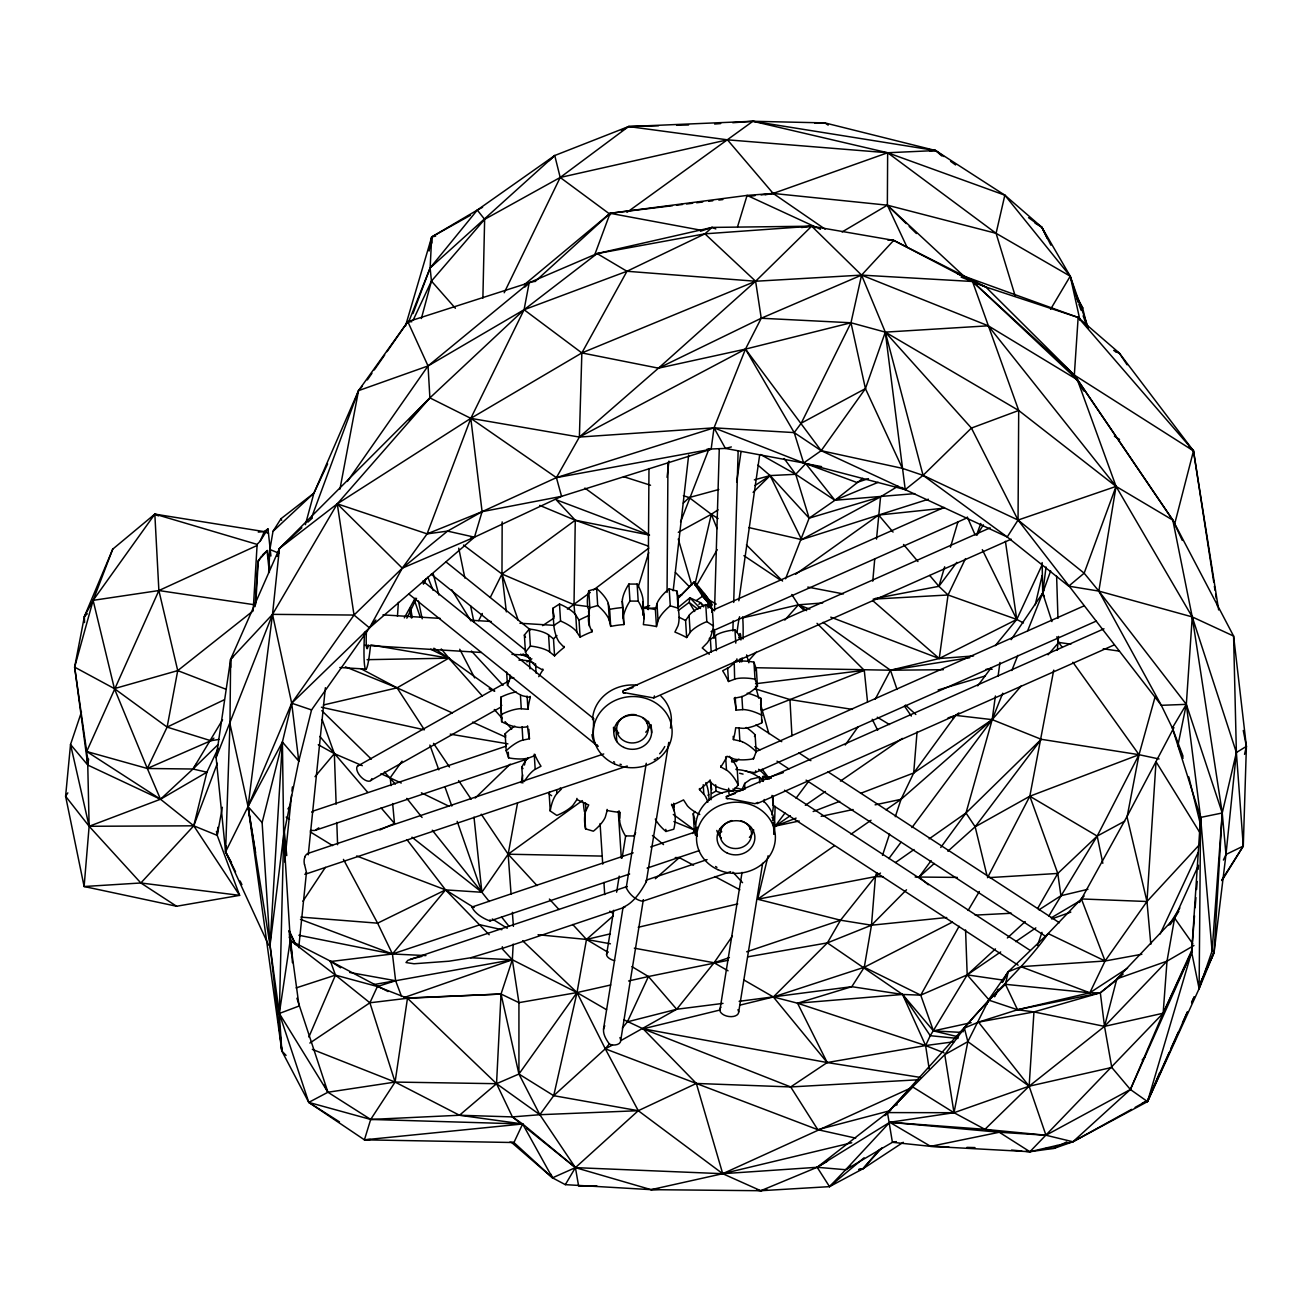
<?xml version="1.0" encoding="UTF-8"?>
<svg xmlns="http://www.w3.org/2000/svg" width="1312" height="1312" viewBox="0 0 1312 1312"><rect width="100%" height="100%" fill="white"/><g stroke="black" fill="none" stroke-linecap="round" stroke-linejoin="round"><path stroke-width="1.5" d="M757.877 802.386L754.958 803.698L728.75 798.532M506.35 611.884L501.971 574.016L502.168 521.881M906.74 246.558L887.355 205.18L887.65 152.75L752.908 121.278L628.596 126.542L554.73 155.521L477.289 210.068L431.697 236.964L405.424 326.212M268.648 945.198L225.582 851.865L216.119 757.631L230.633 659.28L279.423 548.482L429.893 397.88L524.078 309.73L597.124 253.577L704.938 233.831L755.614 281.244L761.239 318.242L745.478 349.107L794.203 432.599L821.181 450.688L1007.222 536.985L1018.046 520.06L1018.702 410.476L972.504 281.49L893.702 240.375L811.685 226.189L712.055 227.419L597.124 253.577L529.179 282.703L407.835 321.702L358.52 390.648L313.896 493.181L305.384 524.702M648.981 468.564L647.997 608.489L656.148 607.833M667.054 592.401L667.972 462.382M511.778 1142.604L552.5 1177.832L565.324 1184.654L651.08 1189.656L760.763 1190.722L829.528 1186.638L845.699 1169.73L892.406 1142.309L930.634 1146.344L1029.904 1151.723L1054.126 1148.344L1072.921 1141.768L1147.524 1101.604L1199.119 988.674L1200.578 817.425L1186.327 704.347L1192.231 616.902L1172.813 520.11L1074.331 375.068L985.788 286.984L893.702 240.375L887.65 239.932M235.57 871.89L225.582 851.865L229.961 723.748L230.633 659.28L272.519 614.36L337.266 503.841L429.893 397.88L428.04 365.95L407.835 321.702L411.853 321.735M1159.71 1072.544L1147.524 1101.604L1130.386 1089.501L1111.789 1067.46L1104.524 1026.378L1100.325 992.79L1123.154 974.078M482.882 298.119L484.636 219.334L477.289 210.068L482.586 207.28M918.58 1079.76L790.693 1086.943L696.344 1083.45L638.272 1110.706L575.41 1167.631L552.5 1177.832L513.927 1142.539L364.424 1139.833L308.763 1102.392L281.818 1050.978L279.325 1013.471L283.687 834.924L282.408 742.034L291.69 703.199L354.027 615.049L402.292 568.162L447.556 531.114L482.094 511.664L556.403 477.634L714.023 427.843L794.203 432.599L801.271 423.136L850.98 322.768L861.574 275.11L893.702 240.375M713.99 629.284L713.744 637.484L714.843 631.564M714.532 610.851L719.271 449.048M732.867 631.023L733.162 620.822M733.703 602.438L738.131 451.344M1221.915 880.68L1243.284 846.092L1246.4 746.38L1233.592 636.058L1172.813 520.11L1074.331 375.068L972.504 281.49L861.574 275.11L755.614 281.244L626.956 271.272L524.078 309.73L428.04 365.95L358.52 390.648L311.321 518.273M764.24 799.5L763.961 802.239M604.766 1025.754C601.29 1031.691 605.718 1039.022 609.309 1043.926A9.43 6.117 25 0 0 612.491 1045.024A9.512 5.379 12.1 0 0 620.674 1040.728L643.306 899.868M470.418 215.299L431.697 236.964L430.123 267.96L431.451 281.08L421.365 318.521M518.716 1121.973L512.418 1116.906L496.543 1083.696L501.036 994.037L512.336 959.761L513.189 944.115M516.19 691.998A34.407 31.029 -3.6 0 0 513.91 692.424L513.156 692.605A44.674 40.295 -3.6 0 0 509.138 693.769L507.449 694.36A56.121 50.61 -3.6 0 0 500.741 697.262L501.66 721.715A56.121 50.61 -3.6 0 0 508.252 724.683L509.925 725.29A44.674 40.295 -3.6 0 0 513.91 726.487L514.648 726.651A34.407 31.029 -3.6 0 0 517.666 727.225L518.273 727.307A16.712 15.072 -3.6 0 0 520.126 727.455L527.604 726.897A104.566 94.3 -3.6 0 0 529.441 738.771L522.225 740.247A16.712 15.072 -3.6 0 0 520.405 740.919L519.978 741.083A34.407 31.029 -3.6 0 0 517.125 742.51L516.469 742.887A44.674 40.295 -3.6 0 0 513.025 745.118L511.614 746.134A56.121 50.61 -3.6 0 0 506.202 750.776L508.613 757.844A56.121 50.61 -3.6 0 0 515.928 758.812L517.715 758.926A44.674 40.295 -3.6 0 0 521.93 758.943L522.701 758.91A34.407 31.029 -3.6 0 0 525.784 758.598M500.741 697.279L501.66 721.715M742.346 741.788A16.712 15.072 -3.6 0 0 740.657 741.132L733.392 739.574A104.566 94.3 -3.6 0 0 735.704 727.734L743.051 728.34A16.712 15.072 -3.6 0 0 745.003 728.209L745.61 728.127A34.407 31.029 -3.6 0 0 748.644 727.586L749.398 727.422A44.674 40.295 -3.6 0 0 753.432 726.258L755.122 725.667A56.121 50.61 -3.6 0 0 761.829 722.748L760.894 698.312A56.121 50.61 -3.6 0 0 754.302 695.344L752.645 694.737A44.674 40.295 -3.6 0 0 748.66 693.54L747.906 693.359A34.407 31.029 -3.6 0 0 747.168 693.195M255.086 606.587L255.184 604.898M255.2 604.324L257.923 560.831L260.875 557.682M268.632 572.786L269.895 549.498L273.011 531.327L280.981 518.716L313.896 493.181L327.606 463.907M84.526 622.593L84.394 616.492L93.119 600.338L154.832 514.107L257.136 544.398L253.167 610.851L177.727 670.612L114.406 688.62L74.636 667.136L84.394 616.492L112.734 549.138L154.832 514.107L264.319 531.639L268.468 533.312L270.912 556.009M607.095 809.406L607.161 810.472A104.566 94.3 -3.6 0 0 620.264 812.407L619.494 819.098A16.712 15.072 -3.6 0 0 619.608 820.804M677.648 605.504A34.407 31.029 -3.6 0 0 677.845 603.897L677.91 603.192A44.674 40.295 -3.6 0 0 677.976 599.387L677.91 597.764A56.121 50.61 -3.6 0 0 676.992 591.138L669.202 588.826L670.284 605.832A56.121 50.61 -3.6 0 0 665.036 610.621L663.856 611.868A44.674 40.295 -3.6 0 0 661.314 614.934L660.887 615.525A34.407 31.029 -3.6 0 0 659.329 617.936L659.034 618.444A16.712 15.072 -3.6 0 0 658.296 619.969L656.476 626.562A104.566 94.3 -3.6 0 0 643.372 624.627L644.143 617.886A16.712 15.072 -3.6 0 0 644.012 616.23L643.946 615.672A34.407 31.029 -3.6 0 0 643.388 612.934L643.208 612.261A44.674 40.295 -3.6 0 0 641.962 608.637L641.338 607.128A56.121 50.61 -3.6 0 0 638.19 601.109L637.124 584.086L628.891 584.053A56.121 50.61 -3.6 0 0 625.529 590.056L624.824 591.564A44.674 40.295 -3.6 0 0 623.446 595.172L623.249 595.845A34.407 31.029 -3.6 0 0 622.577 598.584L622.478 599.125M286.065 1055.389L281.818 1050.978L270.026 945.28L283.687 834.924L298.792 761.14L311.551 709.923L369.476 627.858L402.292 568.162L474.468 537.182L561.569 496.346L556.403 477.634L579.379 437.06L581.856 352.928L626.956 271.272L704.938 233.831L811.685 226.189L861.574 275.11L885.305 332.133L923.074 475.354L1018.046 520.06L1084.155 573.18L1098.833 591.089L1161.317 705.315L1172.338 727.963L1200.578 817.425L1191.657 952.2L1199.119 988.674L1214.092 952.446L1222.243 812.981L1236.38 752.514L1233.592 636.058L1192.231 616.902L1098.833 591.089L1068.69 586.152L1007.222 536.985L923.074 475.354L902.377 468.351L821.181 450.688L745.478 349.107L658.46 368.164L581.856 352.928L524.078 309.73L529.179 282.703L535.066 281.26M298.742 947.608L306.45 872.431L304.614 864.723M642.782 615.18L643.077 600.88A16.712 15.072 -3.6 0 0 642.946 599.207L642.88 598.649A34.407 31.029 -3.6 0 0 642.306 595.927L642.126 595.254A44.674 40.295 -3.6 0 0 640.896 591.63L640.272 590.105A56.121 50.61 -3.6 0 0 637.124 584.086M644.11 618.641L643.044 601.618M1117.939 978.932L1100.325 992.79L1033.954 1011.929L1029.133 1086.205L1045.959 1135.241L1072.921 1141.768L1131.551 1109.362M397.454 616.279L398.372 602.356M957.694 273.929L1078.152 317.471L1074.331 375.068L1076.972 380.595M674.04 803.961L673.909 805.584A56.121 50.61 -3.6 0 1 673.696 807.257M1198.086 866.232L1174.601 918.088L1167.008 961.155L1163.154 1013.225L1130.386 1089.501L1072.921 1141.768L1029.904 1151.723L1025.836 1151.362M408.967 419.873L429.893 397.88L470.811 418.348L579.379 437.06L658.46 368.164L761.239 318.242L861.574 275.11L988.248 325.802L1116.053 486.408L1192.231 616.902L1222.243 812.981L1212.091 950.97L1199.119 988.674M1194.494 915.809L1191.657 952.2L1147.524 1101.604L1187.475 1012.11M1195.134 907.724L1195.921 897.621M1196.56 889.536L1197.184 881.451M1198.135 869.331L1198.446 865.28M81.492 711.924L70.536 744.478L65.6 796.253L84.116 886.518L176.579 906.248L239.62 895.358L217.218 835.383L217.874 827.282M87.576 756.926L89.134 826.281L84.116 886.518L140.843 882.976L239.62 895.358L193.766 825.822L160.507 799.238L86.69 751.514L74.636 667.136L93.119 600.338L112.734 549.138M876.728 872.742L875.448 876.613L871.48 925.206L864.28 967.256L851.816 986.673L797.532 1003.204L773.358 996.972L743.724 979.867M895.292 816.72L901.049 799.32L913.693 772.981L917.055 731.916M593.565 723.027L593.565 718.517L422.858 581.019M872.759 581.2L874.727 559.142M876.514 539.101L880.565 496.822L898.015 486.194M308.222 854.784C308.714 851.636 304.843 855.588 304.761 857.179M593.532 723.355L593.254 733.703M710.071 779.886L711.727 789.726M284.688 861.968L291.559 795.088M291.969 791.021L292.396 786.97M308.304 854.374L325.392 687.701M1200.775 982.278L1214.092 952.446L1225.982 854.473L1236.38 752.514L1192.231 616.902M278.62 1018.817L281.818 1050.978L248.05 806.568L272.519 614.36L279.423 548.482L301.842 527.736M667.07 477.355L668.923 461.119M673.171 590.794L688.685 455.018M231.486 862.591L225.582 851.865L226.336 845.83M1027.624 630.859L1042.712 593.073L1046.041 566.997M277.176 556.354L279.423 548.482L337.266 503.841L402.292 568.162L427.105 533.869L482.094 511.664L561.569 496.346L711.137 449.229L714.023 427.843L745.478 349.107L850.98 322.768L885.305 332.133L1018.702 410.476L1116.053 486.408L1172.813 520.11L1182.309 540.429M940.753 847.47L965.993 812.981L992.184 719.632L995.398 696M998.071 676.287L999.941 662.494M218.153 748.332L206.886 772.194L160.507 799.238L87.773 765.06L88.593 759.058M965.484 558.617L948.051 594.992L939.228 658.526L890.471 670.219L754.81 667.71M736.688 482.029L741.034 451.59M738.836 600.765L759.599 455.461M370.427 1139.488L364.424 1139.833L370.689 1119.448L395.092 1082.072L407.474 998.252L377.397 986.526L335.462 975.128L290.92 940.852L289.148 937.162M339.48 1121.875L308.763 1102.392L279.325 1013.471L290.296 939.884L283.687 834.924M606.603 954.464L613.704 910.282M616.624 892.209L619.198 876.137M622.101 858.064L625.66 835.957M603.487 1029.166L622.938 908.117M730.604 871.676L642.683 901.246C635.582 900.229 629.137 894.046 626.234 887.699L646.258 763.256M623.216 907.182C633.27 903.214 641.076 891.406 646.324 881.697L668.759 742.412M742.051 872.365L719.927 1009.863A9.496 6.052 13.6 0 1 720.944 1007.206M738.705 1011.929L762.649 863.28M306.45 872.431L305.073 874.35M610.736 984.984L577.001 992.577L518.929 1074.036L496.543 1083.696L395.092 1082.072L327.918 1092.24L308.763 1102.392L370.689 1119.448L459.479 1115.249L512.418 1116.906L539.839 1114.708L553.713 1095.684L577.001 992.577L586.48 939.441L613.344 915.76M1053.733 670.104L1029.822 796.236L987.51 877.712M1057.308 650.342L1058.538 636.418M67.847 792.874L65.6 796.253L89.134 826.281L193.766 825.822L217.218 835.383L222.335 807.29M511.073 894.292L508.154 854.21L517.6 802.682M521.241 782.87L522.701 774.933M524.505 765.027L525.604 759.09M429.122 251.002L431.697 236.964L435.65 236.127M257.004 545.53L158.883 590.548L86.69 751.514L87.773 765.06L70.536 744.478L89.134 826.281L160.507 799.238L147.321 768.488L167.116 727.11L177.727 670.612L158.883 590.548L154.832 514.107L158.44 515.878M339.939 489.13L358.52 390.648L362.358 386.122M1126.844 818.245L1139.029 754.695L1155.183 696.557M756.827 1190.197L760.763 1190.722L817.163 1167.286L889.766 1122.285L954.004 1112.707L967.846 1041.63L989.428 998.612L1008.206 971.766L1048.157 933.57L1084.138 895.981M1218.651 609.949L1193.494 450.885L1119.234 352.977L1078.152 317.471L985.788 286.984L972.504 281.49L1077.382 379.808L1116.053 486.408L1098.833 591.089L1186.327 704.347L1177.963 745.216L1183.096 758.27M646.324 881.697L646.16 880.368M1015.062 295.512L996.087 233.323L1004.844 195.176L935.669 150.552L824.904 122.902L752.908 121.278L732.768 122.721M694.819 584.972L711.317 514.288L718.041 509.86M1035.234 604.848L1042.154 575.41M1244.53 754.334L1246.4 746.38L1243.268 730.489M768.11 855.752L757.647 899.228L840.533 920.204L871.48 925.206L946.739 917.514M774.277 830.053L775.146 806.339M592.942 719.632L593.565 718.517M89.134 826.281L140.843 882.976L193.766 825.822L206.886 772.194L192.979 769.012L147.321 768.488L86.69 751.514M659.1 1189.262L651.08 1189.656L575.41 1167.631L522.652 1123.974L370.689 1119.448L327.918 1092.24L279.325 1013.471L270.026 945.28L262.121 822.624L282.408 742.034L298.792 761.14L298.578 757.073M1174.732 523.718L1193.494 450.885L1078.152 317.471M526.588 1128.32L575.41 1167.631L722.715 1173.699L817.163 1167.286L845.699 1169.73L889.766 1122.285L984.935 1129.337L1029.133 1086.205L1104.524 1026.378L1116.84 978.867L1174.601 918.088L1178.848 911.25M656.476 626.562L655.393 609.539L657.23 602.962A16.712 15.072 -3.6 0 1 657.968 601.421L658.247 600.929A34.407 31.029 -3.6 0 1 659.821 598.502L660.248 597.911A44.674 40.295 -3.6 0 1 662.79 594.844L663.954 593.598A56.121 50.61 -3.6 0 1 669.202 588.826M607.161 810.472L605.34 817.048A16.712 15.072 -3.6 0 1 604.586 818.59L604.307 819.098A34.407 31.029 -3.6 0 1 602.749 821.509L602.323 822.099A44.674 40.295 -3.6 0 1 599.781 825.166L598.616 826.412A56.121 50.61 -3.6 0 1 593.368 831.201L585.578 828.872L584.644 813.981M711.088 782.165L711.022 799.779M875.137 598.485L938.9 586.316L944.673 566.784M950.462 547.252L957.973 521.848M737.574 226.697L747.086 195.406L773.178 193.438L887.355 205.18L996.087 233.323L1070.231 276.209L1088.353 328.033M638.173 587.153L648.702 552.631M1018.128 965.173L773.014 805.322L772.555 797.647M882.5 855.358L889.536 834.104M501.807 714.286A56.121 50.61 -3.6 0 1 508.515 711.366L510.204 710.776A44.674 40.295 -3.6 0 1 514.238 709.612L514.993 709.448A34.407 31.029 -3.6 0 1 518.027 708.906L518.634 708.824A16.712 15.072 -3.6 0 1 520.487 708.693L527.932 709.3A104.566 94.3 -3.6 0 1 530.245 697.459L523.029 695.901A16.712 15.072 -3.6 0 1 521.29 695.229L520.733 694.999A34.407 31.029 -3.6 0 1 518.076 693.605L517.42 693.228A44.674 40.295 -3.6 0 1 514.058 690.981L512.697 689.932A56.121 50.61 -3.6 0 1 507.465 685.258L510.138 678.222L509.942 675.024M746.233 727.471A44.674 40.295 -3.6 0 1 748.496 729.046L749.874 730.079A56.121 50.61 -3.6 0 1 755.105 734.753L754.482 736.524M755.105 734.753L756.171 751.776L753.498 758.812A56.121 50.61 -3.6 0 1 746.151 759.73L744.347 759.828A44.674 40.295 -3.6 0 1 740.132 759.812L739.361 759.763A34.407 31.029 -3.6 0 1 736.294 759.435L735.835 759.369A16.712 15.072 -3.6 0 1 733.9 758.959L727.045 756.286A104.566 94.3 -3.6 0 1 720.796 766.962L727.143 770.488A16.712 15.072 -3.6 0 1 728.521 771.587L728.964 771.964A34.407 31.029 -3.6 0 1 731.014 774.031L731.489 774.572A44.674 40.295 -3.6 0 1 733.916 777.655L734.851 779.033A56.121 50.61 -3.6 0 1 738.197 784.953L733.244 790.939A56.121 50.61 -3.6 0 1 725.979 789.775L724.24 789.365A44.674 40.295 -3.6 0 1 720.255 788.168L719.534 787.905A34.407 31.029 -3.6 0 1 716.746 786.741L716.204 786.478A16.712 15.072 -3.6 0 1 714.646 785.609L709.07 781.165A104.566 94.3 -3.6 0 1 699.509 789.611L704.298 794.744A16.712 15.072 -3.6 0 1 705.233 796.171L705.528 796.663A34.407 31.029 -3.6 0 1 706.758 799.205L707.02 799.861A44.674 40.295 -3.6 0 1 707.873 802.239M1037.48 945.526L1041.99 932.324M862.738 478.372L834.924 500.266L809.143 518.158L785.56 578.789M680.551 521.979L709.087 448.622M707.053 449.163L725.421 448.425L803.633 462.988L821.181 450.688L865.428 388.614L885.305 332.133L988.248 325.802L1077.382 379.808M1011.158 639.649L1042.712 593.073L1050.666 570.9M976.636 534.886L980.786 523.455M962.992 1031.872L964.386 1028.05C990.872 995.168 1023.655 968.289 1048.157 933.57L1105.081 960.991L1141.866 954.25M594.812 254.544L610.08 213.298L747.086 195.406L820.476 229.288M412.985 313.584L430.123 267.96L477.289 210.068M193.766 825.822L217.382 763.272M1041.679 595.927L1043.844 590.203M815.293 227.714L811.685 226.189L755.614 281.244L581.856 352.928L470.811 418.348L482.094 511.664L474.468 537.182L369.476 627.858L354.027 615.049L337.266 503.841L427.105 533.869L470.811 418.348L524.078 309.73M216.119 757.631L272.519 614.36L354.027 615.049M408.311 322.801L430.123 267.96L554.73 155.521L560.208 177.464L610.572 214.692M911.938 827.56L992.184 719.632L1002.745 693.195M1011.798 670.53L1017.833 655.41M576.919 798.401L576.985 799.467A104.566 94.3 -3.6 0 0 588.727 804.961L585.726 811.095A16.712 15.072 -3.6 0 0 585.234 812.8L585.119 813.358A34.407 31.029 -3.6 0 0 584.709 816.13L584.66 816.818A44.674 40.295 -3.6 0 0 584.578 820.623L584.66 822.247A56.121 50.61 -3.6 0 0 585.578 828.872M225.582 851.865L248.05 806.568L291.69 703.199L369.476 627.858L375.904 620.002M308.861 1037.021L335.462 975.128L330.427 961.138L290.92 940.852L289.181 930.766M257.578 543.922L260.186 541.102L264.319 531.639L267.927 528.851L268.468 533.312M1191.624 1002.794L1194.133 997.202M741.575 790.464L744.855 783.33M1147.541 1100.522L1169.172 1052.404M1170.829 1048.698L1178.324 1032.036M1182.489 1022.786L1187.475 1011.683M1191.64 1002.417L1194.133 996.874M1200.792 982.065L1214.092 952.446L1212.091 950.97L1200.578 817.425L1222.243 812.981L1225.982 854.473L1223.407 860.049M1192.296 949.134L1163.154 1013.225L1029.904 1151.723L999.301 1132.256L984.935 1129.337L954.004 1112.707L912.578 1086.861L884.829 1115.626M309.845 1043.056L369.902 1002.794L377.397 986.526L395.617 980.736L512.336 959.761L577.001 992.577L606.554 1009.715M622.314 1028.034L627.415 1021.818L648.44 976.522L727.996 960.318M995.267 645.652L1016.767 619.444L1042.154 564.75M1160.169 933.98L1198.135 852.521M413.214 320.046L431.451 281.08L484.636 219.334L560.208 177.464L628.596 126.542L658.591 125.755M1204.678 972.635L1214.092 952.446M512.418 1116.906L522.652 1123.974L513.927 1142.539L509.843 1142.145M929.24 1069.214L925.6 1045.549L930.257 1035.693L967.19 974.882L995.464 948.92M986.804 1004.139L989.428 998.612L986.558 1004.041M504.202 292.756L560.208 177.464L727.455 139.826L887.65 152.75L935.669 150.552L943.968 156.554M406.835 618.198L416.544 598.321M423.596 583.856L426.252 578.428L423.169 583.791M478.7 620.625L482.291 613.458M490.344 597.321L501.971 574.016L575.263 520.224L649.456 535.083L584.873 488.064M1072.904 662.248L1139.029 754.695L1097.193 836.088L1048.878 915.956M875.235 699.247L890.471 670.219L969.83 657.706M1173.928 727.602L1126.959 816.589L1079.497 902.476M255.594 852.554L248.05 806.568L282.408 742.034L270.026 945.28L248.05 806.568L229.961 723.748M994.594 996.792L998.481 989.642M1002.368 982.491L1008.206 971.766L1020.916 966.682L1105.081 960.991L1146.967 901.508L1200.086 843.993M692.621 833.514L694.524 830.07L673.302 814.457M404.326 617.854L415.232 598.141M958.4 1036.874L933.439 1030.888L920.729 995.152L959.138 926.239M222.581 719.763L192.979 769.012L160.507 799.238M994.463 996.136L998.399 989.166M1002.319 982.212L1008.206 971.766L1005.435 984.328L988.92 1000.17L885.321 1115.38M1037.628 908.511L1057.784 873.448L1097.193 836.088L1124.745 821.164M696.41 585.71L717.221 549.695M739.984 1005.123L773.358 996.972L827.38 942.885L840.533 920.204L877.876 873.349M565.324 1184.654L575.41 1167.631L539.839 1114.708L518.929 1074.036L501.036 994.037L406.261 998.055M968.108 910.462L979.342 891.504M745.478 349.107L579.379 437.06L714.023 427.843L803.633 462.988L905.231 489.622L885.305 332.133L971.421 428.073L1018.046 520.06L1161.317 705.315L1186.327 704.347L1172.338 727.963L1182.998 756.122M763.076 776.54L763.207 777.688M1050.568 309.288L1070.231 276.209L1041.826 227.238L1004.844 195.176L887.65 152.75L773.178 193.438L765.158 194.766M977.014 535.083L983.377 524.833M260.186 541.102L267.927 528.851M1221.62 880.221L1243.284 846.092L1236.38 752.514L1246.4 746.38M1168.992 925.075L1179.882 907.937M261.4 556.157L258.202 561.831L255.742 604.16M302.908 901.229L325.376 867.38M1170.222 924.632L1174.601 918.088L1192.821 943.869M676.976 591.154L678.058 608.161A56.121 50.61 -3.6 0 1 678.976 614.787L679.058 616.41A44.674 40.295 -3.6 0 1 678.976 620.215L678.927 620.904A34.407 31.029 -3.6 0 1 678.517 623.676L678.402 624.233A16.712 15.072 -3.6 0 1 677.943 625.857L674.909 632.072A104.566 94.3 -3.6 0 1 686.652 637.566L685.586 620.543L689.571 614.77A16.712 15.072 -3.6 0 1 690.801 613.524L691.227 613.114A34.407 31.029 -3.6 0 1 693.556 611.244L694.146 610.802A44.674 40.295 -3.6 0 1 697.607 608.588L699.148 607.702A56.121 50.61 -3.6 0 1 705.758 604.602L712.318 608.998L713.384 626.021A56.121 50.61 -3.6 0 1 711.99 632.597L711.514 634.172A44.674 40.295 -3.6 0 1 710.153 637.796L709.841 638.436A34.407 31.029 -3.6 0 1 708.513 640.961L708.218 641.453A16.712 15.072 -3.6 0 1 707.234 642.88L702.232 647.98A104.566 94.3 -3.6 0 1 709.267 654.262M576.985 799.467L573.065 805.158A16.712 15.072 -3.6 0 1 571.77 806.503L571.327 806.896A34.407 31.029 -3.6 0 1 569.014 808.766L568.408 809.209A44.674 40.295 -3.6 0 1 564.964 811.439L563.422 812.308A56.121 50.61 -3.6 0 1 556.813 815.408L550.253 811.013L549.17 794.006A56.121 50.61 -3.6 0 1 549.498 791.923M686.652 637.566L690.637 631.794A16.712 15.072 -3.6 0 1 691.867 630.531L692.31 630.137A34.407 31.029 -3.6 0 1 694.622 628.251L695.229 627.825A44.674 40.295 -3.6 0 1 698.673 625.594L700.214 624.725A56.121 50.61 -3.6 0 1 706.824 621.626L713.384 626.021M619.92 1037.612A10.627 6.888 25 0 1 620.707 1040.678L676.68 1009.272L714.089 962.762L732.424 936.014M196.423 763.978L192.979 769.012L217.923 744.724M356.667 855.982L445.555 889.88L481.881 892.275L508.154 854.21L582.331 800.599M367.344 379.922L371.968 373.264M374.281 369.935L384.695 354.962M387.007 351.649L407.835 321.702M697.41 836.088L695.426 835.088A41.426 37.359 -3.6 0 1 694.327 830.758L693.244 813.735L695.016 811.472M694.327 830.758L697.328 827.167M347.368 481.438L428.04 365.95L529.179 282.703L524.98 286.984M845.24 745.003L858.064 726.815M402.03 761.173L390.254 777.688L390.992 785.642M860.574 793.35L913.693 772.981L955.661 715.384L958.859 712.908M928.306 884.764L919.105 877.039L931.126 860.623M988.92 1000.17L1017.538 1009.748L1100.325 992.79L1089.829 992.807L1017.538 1009.748L978.49 1022.146L964.386 1028.05L944.771 1054.618L893.439 1106.18L897.211 1104.72M888.831 858.622L900.983 842.271M773.014 822.804L775.228 826.101L785.019 812.981M796.04 798.221L808.274 781.821M977.719 685.832L991.2 667.759M1023.458 622.938L1016.767 619.444L948.051 594.992L938.9 586.316L956.825 562.356M744.954 783.198L750.907 779.148L759.386 777.196A41.426 37.359 -3.6 0 1 763.108 780.066L763.174 781.444M947.887 851.242L975.16 826.79L1041.252 739.296L1139.029 754.695L1159.07 758.976M633.171 852.833L471.959 907.051C474.616 913.332 483.341 918.728 490.032 920.958L629.645 874.005M538.756 676.664A104.566 94.3 -3.6 0 1 542.84 670.071L536.493 666.545A16.712 15.072 -3.6 0 1 535.099 665.446L534.673 665.069A34.407 31.029 -3.6 0 1 532.623 663.003L532.147 662.462A44.674 40.295 -3.6 0 1 529.72 659.362L528.785 658.001A56.121 50.61 -3.6 0 1 525.44 652.064L524.374 635.057L529.31 629.071A56.121 50.61 -3.6 0 1 536.592 630.252L538.33 630.662A44.674 40.295 -3.6 0 1 542.315 631.843L543.02 632.105A34.407 31.029 -3.6 0 1 545.808 633.27L546.35 633.532A16.712 15.072 -3.6 0 1 547.924 634.401L553.5 638.862L554.566 655.869A104.566 94.3 -3.6 0 1 564.127 647.423L564.062 646.357M525.44 652.064L530.376 646.078L529.31 629.071M729.275 756.302A34.407 31.029 -3.6 0 1 729.948 757.024L730.423 757.549A44.674 40.295 -3.6 0 1 732.834 760.648L733.785 762.026A56.121 50.61 -3.6 0 1 737.131 767.946L735.934 769.472M953.135 718.55L955.661 715.384L992.184 719.632L1041.252 739.296L965.993 812.981L929.109 838.909M609.309 1043.926L605.291 1048.829L553.713 1095.684L518.929 1074.036L518.929 1002.647L512.336 959.761L501.774 948.346L470.68 957.76L449.016 961.204L414.002 963.762L405.982 962.549L407.786 960.384A29.307 14.104 -7.8 0 1 414.526 958.203L421.857 956.415M406.933 839.631L445.555 889.88L392.452 953.988L329.919 961.598M287.886 808.881L290.477 805.814M314.995 776.655L334.347 753.646L322.178 719.616M886.043 809.783L901.049 799.32L992.184 719.632L1021.474 685.668M1048.091 654.786L1058.735 642.437L1070.871 644.176M879.712 1149.345L862.886 1168.812L829.528 1186.638L817.163 1167.286L887.47 1112.592L912.578 1086.861M748.102 661.314L756.253 652.146M784.822 620.084L798.418 604.816L822.657 602.962M560.191 788.053A104.566 94.3 -3.6 0 0 561.405 789.053L556.468 794.072A16.712 15.072 -3.6 0 0 555.419 795.58L555.189 795.941A34.407 31.029 -3.6 0 0 553.795 798.598L553.5 799.238A44.674 40.295 -3.6 0 0 552.122 802.862L551.647 804.436A56.121 50.61 -3.6 0 0 550.236 811.013M318.816 827.839L314.88 830.463L310.37 830.463M882.008 1147.77L862.886 1168.812L858.884 1169.681M625.004 907.117L502.66 948.314L502.316 946.723M1127.549 968.158L1089.829 992.807L1005.435 984.328L1017.538 1009.748L1033.954 1011.929L1104.524 1026.378L1167.008 961.155L1193.969 945.476M233.454 656.377L230.633 659.28L230.715 667.398M679.468 596.812L694.458 581.823M677.5 598.961L694.31 581.741L709.94 602.798M906.51 889.782L871.48 925.206L827.38 942.885L747.873 956.825M1045.992 1148.295L1054.126 1148.344L1056.947 1145.491M753.104 492.361L770.144 475.584L795.712 474.288L834.924 500.266L914.776 493.624M1142.162 1059.948L1145.032 1057.111M475.206 798.057L510.253 764.142M683.29 503.119L689.161 497.56L718.796 489.507M273.011 531.327L313.896 493.181M307.812 522.192L312.289 518.043M84.394 616.492L87.314 613.786M1007.354 937.982L1025.213 921.582M535.083 281.572L610.08 213.298L672.498 205.705M548.842 160.818L554.73 155.521M704.938 233.831L712.055 227.419L715.811 228.928M658.46 368.164L755.614 281.244M919.105 877.039L934.259 863.46M262.548 554.845L267.5 550.433M623.2 691.162L623.43 692.49M726.487 796.827L726.7 798.172M655.344 878.745L679.304 857.638L693.556 865.198M213.905 738.115L210.855 740.722L147.321 768.488L114.406 688.62L93.119 600.338L158.883 590.548L253.511 604.619M312.354 1049.387L395.092 1082.072L459.479 1115.249L496.543 1083.696L539.839 1114.708L638.272 1110.706L722.715 1173.699L760.763 1190.722L766.782 1189.426M1068.69 586.152L1084.155 573.18L1116.053 486.408L1018.046 520.06M829.528 1186.638L864.1 1157.791M524.111 284.835L610.08 213.298L700.46 230.125M670.284 605.832L677.566 607.997L689.915 597.796L700.411 602.618M711.202 652.244L710.399 639.485L716.139 635.074A16.712 15.072 -3.6 0 1 717.746 634.221L718.304 633.958A34.407 31.029 -3.6 0 1 721.124 632.81L721.846 632.564A44.674 40.295 -3.6 0 1 725.88 631.4L727.635 631.006A56.121 50.61 -3.6 0 1 734.95 629.891L739.673 635.91L739.87 639.108M845.699 1169.73L850.52 1166.056M590.285 592.417L567.407 609.129M593.532 589.957L648.817 548.104M678.271 610.556L689.194 602.372L689.915 597.796L700.46 608.538M657.624 757.614L656.804 758.221M626.956 212.364L752.908 121.278L935.669 150.552L941.819 155.98M261.76 556.895L267.041 550.597L269.354 572.393M795.646 574.23L878.646 515.042L928.404 499.232M702.297 595.271L704.446 593.746L710.645 601.847A48.79 4.346 -86.5 0 1 711.711 604.406L711.842 605.718L709.136 601.782M834.35 845.797L757.647 899.228L875.448 876.613L880.483 873.07M895.571 862.476L914.021 849.52M851.029 834.186L871.037 820.23M696.328 600.552L702.576 596.206L709.316 603.618M772.981 805.306L772.817 803.616M799.205 821L775.228 826.101L790.283 815.703M805.338 805.322L825.396 791.48M840.451 781.099L902.328 738.394M564.127 647.423L559.338 642.29A16.712 15.072 -3.6 0 1 558.404 640.863L558.19 640.486A34.407 31.029 -3.6 0 1 556.878 637.829L556.616 637.173A44.674 40.295 -3.6 0 1 555.386 633.548L554.96 631.974A56.121 50.61 -3.6 0 1 553.812 625.381L552.746 608.374L559.486 604.028A56.121 50.61 -3.6 0 1 565.964 607.177L567.473 608.063A44.674 40.295 -3.6 0 1 570.851 610.31L571.425 610.752A34.407 31.029 -3.6 0 1 573.672 612.638L574.098 613.048A16.712 15.072 -3.6 0 1 575.279 614.328L579.035 620.133L580.117 637.14A104.566 94.3 -3.6 0 1 592.056 631.744L591.925 629.612M553.828 625.381L560.552 621.052A56.121 50.61 -3.6 0 1 567.046 624.2L568.539 625.07A44.674 40.295 -3.6 0 1 571.917 627.316L572.508 627.776A34.407 31.029 -3.6 0 1 574.738 629.662L575.164 630.072A16.712 15.072 -3.6 0 1 576.345 631.334L580.117 637.14M705.856 782.624L705.954 782.838A44.674 40.295 -3.6 0 1 707.184 786.462L707.611 788.036A56.121 50.61 -3.6 0 1 708.742 794.629L707.922 795.203M739.115 1001.318L851.816 986.673L902.574 994.463L920.729 995.152L967.19 974.882L1000.679 951.954M1015.734 941.639L1035.824 927.896M913.693 772.981L992.184 719.632M623.938 1019.801L643.126 1028.821L790.693 1086.943L827.2 1062.54L925.6 1045.549L953.808 1041.794M542.578 625.644L554.156 617.936M755.023 485.522L770.144 475.584L809.143 518.158L880.565 496.822L801.616 539.609L748.726 527.555M903.279 1142.276L862.886 1168.812L858.835 1169.32M1038.989 909.839L1060.916 895.735L1087.943 889.29M337.266 503.841L470.811 418.348L556.403 477.634L711.137 449.229M526.965 661.92L531.852 658.788M698.837 604.291L700.87 603.044L703.806 606.029M535.083 754.466L535.148 755.532A104.566 94.3 -3.6 0 0 540.987 766.241L534.509 769.718A16.712 15.072 -3.6 0 0 533.082 770.8L532.623 771.194A34.407 31.029 -3.6 0 0 530.507 773.227L529.999 773.768A44.674 40.295 -3.6 0 0 527.457 776.835L526.473 778.213A56.121 50.61 -3.6 0 0 524.357 781.476M1051.142 917.892L1080.957 900.245M842.124 231.945L887.355 205.18L964.648 276.865M817.163 1167.286L827.495 1161.202M489.13 688.882L494.755 691.112L448.753 658.181L397.06 687.849L323.408 704.987M718.353 833.694L721.764 831.759M357.979 765.864L509.089 680.78M370.607 780.509L500.987 707.053M621.445 130.544L628.596 126.542L727.455 139.826L773.178 193.438L825.1 229.157M655.524 759.025L654.229 759.697M1111.789 1067.46L1029.133 1086.205L967.846 1041.63L944.771 1054.618L954.004 1112.707L887.47 1112.592L892.406 1142.309L896.358 1141.588M987.034 875.76L975.16 826.79L1029.822 796.236L1139.029 754.695M708.103 603.258L710.645 601.847M1135.11 1107.394L1145.77 1101.506L1142.145 1103.277M624.43 690.342L632.974 687.586M727.717 796.023L735.458 793.399M678.304 532.311L711.317 514.288L718.14 518.552M948.789 1146.852L930.634 1146.344L889.766 1122.285L999.301 1132.256L1045.959 1135.241L1130.386 1089.501L1191.657 952.2L1163.154 1013.225L1104.524 1026.378M801.271 423.136L865.428 388.614L850.98 322.768L761.239 318.242M706.545 605.324L709.038 603.979L702.576 596.206M612.491 1045.024L605.291 1048.829L638.272 1110.706L553.713 1095.684M709.12 605.734L711.711 604.406L709.054 601.044M920.794 1077.496L827.2 1062.54L773.358 996.972L864.28 967.256L952.463 922.09M1054.126 1148.344L1066.689 1141.916M1005.418 541.298L1016.767 619.444L939.228 658.526L830.758 617.148M472.008 907.035L473.288 907.182L445.555 889.88L377.61 923.172L300.874 917.104M1225.982 854.473L1243.284 846.092M114.406 688.62L167.116 727.11L224.303 699.755M910.38 1088.206L722.715 1173.699L651.08 1189.656M379.84 829.955L394.486 823.428L392.649 803.534M711.957 610.556L944.066 507.416M711.071 631.613L967.124 517.846M624.594 690.26L990.134 527.834M625.463 692.851L653.77 697.951L1011.208 539.183M733.392 761.632L739 759.156M755.794 751.694L1084.27 605.767M748.201 771.669L754.99 772.702L1096.438 621.019M727.881 795.925L1103.999 628.792M757.04 803.633L1113.691 645.143M627.07 886.518L626.234 887.699M642.683 901.246L643.339 900.114M268.386 529.917L264.319 531.639L258.267 532.082M490.032 920.958L490.048 919.794M878.138 482.324L834.924 500.266L805.748 463.612L795.712 474.288L809.143 518.158M653.77 697.951L654.409 695.918M761.829 710.678L864.28 670.334L867.544 702.035M775.228 826.101L796.105 818.098M813.161 811.538L839.713 801.353M535.148 755.532L528.342 758.09A16.712 15.072 -3.6 0 1 526.391 758.5L525.784 758.598M735.966 660.461A44.674 40.295 -3.6 0 1 733.638 663.265L733.129 663.79A34.407 31.029 -3.6 0 1 731.014 665.84L730.554 666.234A16.712 15.072 -3.6 0 1 729.128 667.316L722.65 670.793A104.566 94.3 -3.6 0 1 728.488 681.502L735.442 678.911A16.712 15.072 -3.6 0 1 737.246 678.534L737.852 678.435A34.407 31.029 -3.6 0 1 740.936 678.124L741.706 678.091A44.674 40.295 -3.6 0 1 745.921 678.107L747.709 678.206A56.121 50.61 -3.6 0 1 755.023 679.19L757.434 686.258A56.121 50.61 -3.6 0 1 752.022 690.883L750.612 691.916A44.674 40.295 -3.6 0 1 747.168 694.146L746.512 694.524A34.407 31.029 -3.6 0 1 743.789 695.885L743.232 696.131A16.712 15.072 -3.6 0 1 741.51 696.77L734.179 698.263A104.566 94.3 -3.6 0 1 736.032 710.12L743.51 709.579A16.712 15.072 -3.6 0 1 745.364 709.726L745.97 709.808A34.407 31.029 -3.6 0 1 748.988 710.382L749.726 710.546A44.674 40.295 -3.6 0 1 753.711 711.744L755.384 712.35A56.121 50.61 -3.6 0 1 761.977 715.319M279.325 1013.471L299.07 1006.042L289.296 933.882M755.089 772.653L755.794 770.767M1018.702 410.476L971.421 428.073L923.074 475.354L905.231 489.622L901.852 487.392M1051.634 918.958L1070.805 912.135M1116.84 978.867L1167.008 961.155M954.004 1112.707L1029.133 1086.205L978.49 1022.146L1033.954 1011.929M404.162 997.546L512.336 959.761L470.68 957.76M642.011 608.227L649.62 605.652M678.206 596.009L682.01 594.713M312.404 811.324L506.284 746.118M315.634 830.201L527.9 758.812M603.733 753.957L307.631 853.538M650.654 846.962L695.327 831.939M647.095 868.134L699.46 850.52M626.89 886.568L409.918 959.548M646.472 880.057L707.086 859.606M634.336 948.182L714.089 962.762L729.406 957.596M746.659 951.79L840.533 920.204M305.319 874.218L627.267 766.011M868.429 478.634L856.867 482.472L805.748 463.612L821.591 466.629M700.428 231.256L712.055 227.419M948.002 717.91L955.661 715.384M766.093 778.246L783.313 772.62M296.102 987.92L335.462 975.128L369.902 1002.794L395.092 1082.072M944.607 508.105L878.646 515.042L801.616 539.609L770.144 475.584L757.942 465.12M588.432 609.145L588.219 608.522A16.712 15.072 -3.6 0 1 587.809 606.849L587.727 606.439A34.407 31.029 -3.6 0 1 587.415 603.536L587.382 602.831A44.674 40.295 -3.6 0 1 587.448 599.026L587.596 597.403A56.121 50.61 -3.6 0 1 588.76 590.794L596.632 588.53A56.121 50.61 -3.6 0 1 601.7 593.352L602.815 594.615A44.674 40.295 -3.6 0 1 605.242 597.698L605.636 598.288A34.407 31.029 -3.6 0 1 607.112 600.716L607.374 601.224A16.712 15.072 -3.6 0 1 608.063 602.766L609.637 609.358L610.703 626.382A104.566 94.3 -3.6 0 1 623.872 624.545L622.298 601.486L623.872 624.545M592.056 631.744L589.268 625.496A16.712 15.072 -3.6 0 1 588.875 623.872L588.793 623.462A34.407 31.029 -3.6 0 1 588.481 620.543L588.448 619.854A44.674 40.295 -3.6 0 1 588.53 616.05L588.662 614.426A56.121 50.61 -3.6 0 1 589.842 607.817L597.698 605.554A56.121 50.61 -3.6 0 1 602.766 610.375L603.897 611.622A44.674 40.295 -3.6 0 1 606.308 614.721L606.718 615.312A34.407 31.029 -3.6 0 1 608.194 617.739L608.456 618.231A16.712 15.072 -3.6 0 1 609.129 619.789L610.703 626.382M938.129 689.964L985.017 676.041M767.651 778.885L771.341 777.786M767.52 778.803L771.276 777.754M754.351 479.864L770.144 475.584M890.684 1110.526L817.802 1129.681L605.291 1048.829L577.001 992.577L522.652 940.77M655.311 819.049L655.442 819.295A34.407 31.029 -3.6 0 0 656.918 821.722L657.328 822.312A44.674 40.295 -3.6 0 0 659.739 825.412L660.871 826.658A56.121 50.61 -3.6 0 0 665.922 831.48L673.794 829.217A56.121 50.61 -3.6 0 0 674.975 822.608L675.122 820.984A44.674 40.295 -3.6 0 0 675.188 817.179L675.155 816.474A34.407 31.029 -3.6 0 0 674.86 813.719L674.794 813.292A16.712 15.072 -3.6 0 0 674.368 811.538L671.514 804.223M627.415 1021.818L676.68 1009.272L723.01 1003.385M731.358 446.933L725.421 448.425L714.023 427.843M522.865 740.066L522.078 726.815M851.75 1142.768L722.715 1173.699L696.344 1083.45L643.126 1028.821L719.927 1010.027M742.74 617.886L798.418 604.816L809.832 609.162M538.051 934.734L586.48 939.441L610.359 933.832M638.222 927.289L737.738 903.902M628.596 980.982L648.44 976.522L676.68 1009.272M827.38 942.885L902.574 994.463L933.439 1030.888L971.142 1022.688M821.164 816.326L853.128 809.52M875.088 804.846L901.049 799.32M930.634 1146.344L999.301 1132.256M470.582 537.969L474.468 537.182L447.556 531.114L427.105 533.869M373.805 984.574L395.617 980.736L401.57 996.48M577.001 992.577L518.929 1002.647L501.036 994.037L407.474 998.252L369.902 1002.794M218.825 739.46L210.855 740.722L167.116 727.11M801.55 227.534L811.685 226.189M755.532 683.749L864.28 670.334L817.032 623.331M676.516 205.213L682.568 204.475M686.586 203.983L692.638 203.245M696.656 202.753L702.691 202.015M708.742 201.277L712.76 200.785M718.812 200.064L722.83 199.572M751.022 196.128L755.056 195.636M761.091 194.898L773.178 193.438M364.424 1139.833L522.652 1123.974L552.5 1177.832L550.909 1174.191M643.126 1028.821L827.2 1062.54L797.532 1003.204L902.574 994.463L930.257 1035.693L958.022 1038.464M973.553 655.951L939.228 658.526L872.66 600.552M714.63 124.017L720.682 123.574M989.51 877.597L1057.784 873.448L1060.916 895.735M929.585 150.88L935.669 150.552M873.169 599.125L948.051 594.992M975.128 915.12L1011.421 913.25M676.598 125.28L688.587 124.968M623.364 618.559L623.364 617.952A16.712 15.072 -3.6 0 1 623.561 616.148L623.643 615.59A34.407 31.029 -3.6 0 1 624.315 612.868L624.528 612.196A44.674 40.295 -3.6 0 1 625.906 608.571L626.595 607.062A56.121 50.61 -3.6 0 1 629.957 601.076L638.19 601.109M367.065 659.674L448.753 658.181L482.242 695.901M814.703 123.033L824.904 122.902L828.167 125.116M823.067 622.331L890.471 670.219L943.361 669.71M986.083 669.284L992.184 669.235M596.96 1186.032L578.625 1186.048L575.41 1167.631M875.448 876.613L883.386 876.695M915.136 877.006L957.334 877.416M481.258 814.211L508.154 854.21L601.88 856.08M675.237 857.556L679.304 857.638M966.944 1147.377L975.013 1147.59M521.258 708.71L520.47 695.475M311.682 812.062L312.928 812.177M425.941 955.595L392.452 953.988L298.89 935.259M522.438 660.198L523.209 660.248A34.407 31.029 -3.6 0 1 526.26 660.576L526.883 660.674A16.712 15.072 -3.6 0 1 528.67 661.068L534 663.118M933.439 1030.888L961.384 1032.413M339.808 667.529L366.064 669.071M382.94 614.869L440.176 618.378M470.844 620.248L491.295 621.494M519.913 623.249L554.664 625.381M364.621 645.34L481.242 652.458M511.926 654.327L528.293 655.328M1011.568 1150.05L1021.753 1150.985M984.935 1129.337L1045.959 1135.241M588.153 606.57L574.016 604.717L501.971 574.016L463.513 545.054M459.479 1115.249L522.652 1123.974M1103.228 648.817L1119.415 651.129M965.566 929.946L967.19 974.882L1002.794 980.064M755.072 688.816L789.955 699.558L852.439 709.415M450.246 734.146L507.908 743.855M370.935 644.914L448.753 658.181L433.862 648.226M349.664 972.454L395.617 980.736L392.452 953.988L377.61 923.172L343.449 859.393M572.737 924.484L586.48 939.441L610.408 943.804M807.782 587.087L843.436 593.926M621.248 764.519L619.986 764.24M711.793 793.514A41.426 37.359 -3.6 0 1 716.024 791.169L722.256 793.301M321.407 707.25L424.399 729.8L397.06 687.849L360.882 668.694M855.686 1138.127L817.802 1129.681L790.693 1086.943M501.873 929.683L479.946 924.763L392.452 953.988L300.464 919.351M745.216 770.898L747.709 771.554M1115.38 351.764L1119.234 352.977L1127.09 364.802M623.495 476.633L650.539 485.243M683.372 495.706L689.161 497.56L711.317 514.288L717.106 528.605M797.532 1003.204L925.6 1045.549L943.984 1052.814M272.519 614.36L291.69 703.199L311.551 709.923M648.522 546.186L575.263 520.224L539.708 505.399M649.456 535.083L556.157 499.757L575.263 520.224L574.016 604.717L574.853 614.606M1020.916 966.682L1089.829 992.807L1105.081 960.991L1081.416 898.95L1146.967 901.508L1150.821 944.328M177.727 670.612L226.058 689.276M961.122 277.111L985.788 286.984M520.503 654.18L529.966 658.017M345.417 666.84L397.06 687.849L452.296 712.924M269.895 549.498L279.161 553.32M673.925 821.574L694.524 830.07M318.275 744.724L334.347 753.646L362.292 765.667M380.939 773.686L401.242 783.034M742.346 741.788L742.904 742.034A34.407 31.029 -3.6 0 1 745.56 743.428L746.2 743.806A44.674 40.295 -3.6 0 1 749.578 746.052L750.94 747.086A56.121 50.61 -3.6 0 1 756.171 751.76M472.55 722.125L505.694 737.164M1113.675 350.419L1119.234 352.977M388.04 991.544L330.427 961.138L340.644 967.813M421.382 792.825L448.852 806.175M864.28 967.256L920.729 995.152M430.697 649.21L448.753 658.181M714.925 876.547L739.837 889.782M522.996 653.95L530.081 657.82M614.59 762.206L613.672 761.682M693.244 813.735A41.426 37.359 -3.6 0 0 694.36 818.065L694.688 818.245M613.426 913.759L609.801 911.151M760.616 454.51L795.712 474.288L784.117 458.495M714.089 962.762L728.029 970.814M705.708 597.977L716.221 604.094M597.124 253.577L626.956 271.272M586.48 939.441L607.751 952.168A9.512 4.92 12.2 0 0 614.656 960.663M631.892 966.616L648.44 976.522M877.285 717.205L889.503 724.552M1034.988 223.089L1041.826 227.238L1050.896 245.18M1114.396 436.24L1119.546 439.405M286.164 817.13L289.608 819.246M310.239 831.89L332.592 845.6M716.942 867.363L715.598 866.494M492.312 918.99L507.219 928.256M1213.764 582.216L1193.494 450.885L1074.331 375.068L1083.679 390.927M140.843 882.976L176.579 906.248M756.024 724.913L781.739 741.674M798.877 752.858L810.882 760.681M828.02 771.85L1059.407 922.746M754.744 746.643L759.878 749.988M776.999 761.157L788.971 768.963M806.093 780.132L1045.68 936.374M763.912 776.819L767.34 779.049M784.51 790.234L1029.953 950.265M743.904 555.665L780.673 580.281M551.598 795.695L549.17 794.006M791.776 594.516L798.418 604.816L806.634 610.654M554.566 655.869L549.072 651.49A16.712 15.072 -3.6 0 0 547.416 650.555L547.022 650.358A34.407 31.029 -3.6 0 0 544.103 649.128L543.381 648.866A44.674 40.295 -3.6 0 0 539.396 647.669L537.658 647.259A56.121 50.61 -3.6 0 0 530.376 646.078M950.61 161.343L955.579 164.935M1028.559 217.661L1041.826 227.238L1047.156 238.276M887.65 152.75L996.087 233.323M411.968 837.187L481.881 892.275L489.261 901.524M697.902 609.293L689.194 602.372L694.704 611.474M446.031 561.93L530.507 629.957M431.222 574.23L525.358 650.096M408.95 594.123L598.075 746.446M652.458 835.482L663.511 844.6M905.46 705.052L915.842 714.482M407.474 998.252L496.543 1083.696M1189.148 446.67L1193.494 450.885M887.355 205.18L906.248 223.614M909.167 226.451L916.432 233.536M321.817 710.661L371.329 759.14M384.432 771.981L395.338 784.051M798.418 604.816L804.141 610.506M746.413 544.906L782.575 581.068M445.555 889.88L489.196 934.751M675.418 572.409L689.276 586.595M694.688 582.069L695.819 583.299M471.434 651.031L503.054 685.34M508.154 854.21L537.018 885.6M549.384 899.064L558.994 909.528M732.949 872.168L742.559 882.697M494.296 709.48L502.332 718.533M505.022 721.551L511.713 729.095M431.451 281.08L455.395 308.287M248.05 806.568L262.121 822.624M967.19 974.882L989.674 1000.63M319.833 736.442L367.754 792.415M381.12 807.913L394.486 823.428M710.317 606.669L712.154 608.834L710.202 605.521M698.378 586.234L704.019 593.188M878.646 515.042L893.062 532.082M903.542 544.48L917.941 561.536M929.732 575.476L938.9 586.316M441.258 648.948L450.393 659.838M1079.399 304.007L1082.63 307.976L1087.336 327.442M1004.844 195.176L1070.231 276.209L1078.316 302.695M406.802 798.368L422.07 817.474M432.255 830.201L481.881 892.275L473.993 817.13M501.545 916.957L508.925 926.206M597.747 745.856L596.845 744.658M707.545 599.108L705.659 596.714L707.201 598.961M702.33 595.894L693.704 582.561L709.759 603.028M704.216 593.45L710.382 602.192M762.174 769.226L769.472 778.902M522.963 768.619L521.815 767.094A56.121 50.61 -3.6 0 1 525.407 761.19L526.391 759.828A44.674 40.295 -3.6 0 1 528.096 757.696M700.87 603.044L703.675 606.866M1062.277 647.39L1058.735 642.437L1056.882 636.746M904.444 706.02L911.332 716.073M433.518 743.346L449.491 767.028M458.61 780.574L471.156 799.188M965.993 812.981L975.16 826.79M1077.349 299.448L1082.63 307.976L1075.364 293.626M1199.89 832.644L1156.02 761.731L1146.967 901.508L1126.959 816.589M451.82 589.81L470.877 620.888M1076.726 297.381L1082.63 307.976M772.161 817.327L773.096 819.196A41.426 37.359 -3.6 0 1 772.44 820.754M459.741 649.243L474.649 677.878M289.165 931.864L295.61 944.574M324.359 1085.188L327.918 1092.24L296.922 998.252M872.218 719.255L877.679 730.226M240.112 881.008L241.933 884.649M982.294 549.646L1016.767 619.444M295.348 943.82L290.313 932.947A52.841 3.034 64.7 0 1 289.198 930.421M865.428 388.614L902.377 468.351M1042.138 562.569L1042.712 593.073L1044.385 596.73M902.574 994.463L925.6 1045.549M967.305 517.01L975.16 535.001M280.981 518.716L281.654 520.257M427.81 577.182L433.091 590.334M648.177 609.358L648.03 608.916A18.811 3.887 33.8 0 0 648.013 609.063L648.095 609.145M674.122 810.832L673.646 803.272M734.654 679.14L734.212 661.92A16.712 15.072 -3.6 0 1 736.18 661.51L736.786 661.412A34.407 31.029 -3.6 0 1 739.853 661.117L740.624 661.068A44.674 40.295 -3.6 0 1 744.839 661.084L746.643 661.199A56.121 50.61 -3.6 0 1 753.957 662.166L756.368 669.235L757.434 686.258M1079.005 304.564L1081.072 310.19M1083.138 315.815L1086.582 325.196M1057.784 873.448L1029.822 796.236L1097.193 836.088L1102.818 863.296M429.877 745.052L438.798 769.832M444.965 786.987L451.82 806.044M501.971 574.016L518.256 620.363M457.183 821.361L481.881 892.275M414.379 600.125L420.316 617.28M890.471 670.219L897.047 689.456M1186.327 704.347L1222.243 812.981M1042.712 593.073L1051.962 621.56M505.825 735.983L505.136 733.752A56.121 50.61 -3.6 0 1 510.532 729.128L511.942 728.094A44.674 40.295 -3.6 0 1 514.878 726.176M794.203 432.599L803.633 462.988M678.255 539.019L691.752 585.103M746.61 654.901L748.84 662.773M755.515 686.422L758.844 698.246M760.517 704.15L768.865 733.703M554.304 616.542L553.894 614.951A56.121 50.61 -3.6 0 1 552.746 608.374M620.428 824.772L620.248 824.1A34.407 31.029 -3.6 0 1 619.69 821.361L619.608 820.804M433.157 573.623L438.88 595.025M409.459 610.277L411.443 618.001M964.386 1028.05L967.846 1041.63M1188.787 776.901L1201.284 827.823M1070.231 276.209L1079.989 320.243M418.446 600.994L422.202 618.821M458.741 548.186L464.874 578.051M470.614 605.914L473.894 621.839M216.447 831.398L217.218 835.383M410.525 607.604L412.28 617.591M1216.913 602.388L1217.585 606.374M267.55 550.712L269.649 566.997M1214.387 586.267L1215.01 590.302M1215.634 594.336L1216.257 598.387M74.636 667.136L87.773 765.06M291.69 703.199L298.792 761.14M731.67 758.188L732.08 762.206M284.13 829.233L286.754 855.604M290.296 939.884L291.444 954.086M512.385 912.332L513.402 926.37M290.92 940.852L292.428 962.713M618.28 811.587L621.33 858.327M600.076 823.542L602.733 864.149M603.93 882.435L604.717 894.604M773.457 824.871L774.047 834.317M761.026 709.989L760.894 698.312M761.632 719.55L761.829 722.748M763.108 780.066L763.19 781.132M753.957 662.166L755.023 679.19M759.386 777.196L759.746 782.854M753.432 757.746L753.498 758.812M741.854 696.36L742.69 709.595M734.95 629.891L735.786 643.126M744.609 783.723L744.954 789.398M739.05 727.684L739.87 740.919M735.228 697.361L736.032 710.12M737.131 767.946L738.197 784.97M733.195 736.376L733.392 739.574M727.619 667.677L728.488 681.502M733.113 788.824L733.244 790.939M728.636 788.282L728.996 793.957M725.651 756.811L726.487 770.046M715.483 635.516L716.434 650.654M720.731 765.896L720.796 766.962M705.758 604.619L706.824 621.626M715.63 784.789L716.024 791.169M708.742 794.629L709.103 800.304M703.232 784.691L703.822 794.137M689.079 615.377L690.145 632.4M699.427 788.545L699.509 789.611M694.36 818.065L694.72 823.739M656.968 603.668L658.05 620.691M665.807 829.348L665.938 831.48M651.162 724.782L651.654 732.736M648.538 721.305L648.636 722.748M628.891 584.053L629.973 601.076M608.292 603.471L609.358 620.494M616.05 730.03L616.788 741.608M619.051 810.832L619.526 818.393M613.491 727.274L613.754 731.62M596.632 588.53L597.698 605.554M588.776 590.794L589.842 607.817M588.563 611.08L589.514 626.201M575.738 614.934L576.804 631.941M585.496 802.911L585.972 810.472M559.486 604.028L560.552 621.052M548.564 634.86L549.646 651.867M556.665 789.775L556.911 793.563M542.774 669.005L542.84 670.071M535.526 663.724L536.116 673.171M529.441 661.314L529.917 668.874M534.23 754.17L535.181 769.291M530.179 696.393L530.245 697.459M527.096 696.065L527.932 709.3M528.851 729.308L529.441 738.771M527.539 725.848L527.604 726.897M521.815 767.094L522.832 783.034M506.629 672.023L507.465 685.258M508.252 752.17L508.613 757.844M505.136 733.752L506.202 750.776M789.955 699.558L791.94 735.819M334.347 753.646L336.151 804.24M336.807 822.46L337.594 844.715M431.697 236.964L431.91 243.048M1056.619 576.198L1057.964 618.346M622.298 601.404L622.298 600.798A16.712 15.072 -3.6 0 1 622.478 599.125M607.718 952.151A9.496 4.822 12.7 0 1 608.03 951.922M737.934 1009.732A9.528 5.543 9.6 0 1 731.227 1016.652A9.528 5.543 9.6 0 1 719.812 1010.027M473.484 907.346A12.694 6.052 44.7 0 1 474.206 907.461M742.576 616.952A39.458 3.51 -86.5 0 1 743.018 638.96M742.034 657.935A39.458 3.51 -86.5 0 1 741.723 661.904M737.147 631.712A39.458 3.51 -86.5 0 1 739.558 616.755M739.214 635.303A18.942 1.689 -86.5 0 1 740.919 639.994M740.083 658.837A18.942 1.689 -86.5 0 1 739.722 662.347M736.852 661.953A18.942 1.689 -86.5 0 1 736.918 658.87M714.04 638.337A28.175 21.09 64 0 1 713.99 637.698M646.111 608.686A39.458 3.51 -86.5 0 1 648.194 609.637M371.837 778.623A9.889 4.969 47.8 0 1 360.078 775.9A9.889 4.969 47.8 0 1 360.669 765.208M661.002 696.147A39.458 35.588 -3.6 0 1 670.383 728.078M592.532 719.501A39.458 35.588 -3.6 0 1 637.173 685.208M664.758 746.544A28.077 22.124 -56.1 0 1 659.657 753.777M595.878 744.527A26.027 15.252 -72.2 0 1 591.958 734.654M622.823 691.063A7.724 4.149 -6.7 0 1 624.053 690.161M624.118 693.015A8.167 3.149 -10.7 0 1 622.97 692.703M625.02 693.031A14.416 3.592 -2.7 0 1 624.118 692.884M764.289 801.812A39.458 35.588 -3.6 0 1 773.67 833.743M696.869 835.006A39.458 35.588 -3.6 0 1 740.444 790.89M753.678 829.84A18.942 17.089 -3.6 0 1 749.398 837.384M721.272 837.942A18.942 17.089 -3.6 0 1 716.811 830.447M726.11 796.728A7.724 4.149 -6.7 0 1 727.34 795.826M727.406 798.696A8.167 3.149 -10.7 0 1 726.241 798.368M728.308 798.696A14.416 3.592 -2.7 0 1 727.389 798.565M370.361 646.914A39.458 3.51 -86.5 0 1 365.212 668.415A39.458 3.51 -86.5 0 1 364.572 632.187M368.295 645.143A18.942 1.689 -86.5 0 1 366.474 646.832A18.942 1.689 -86.5 0 1 366.474 630.924M304.515 864.739A9.299 5.642 76.8 0 1 304.827 857.261M771.981 795.4A39.458 35.588 -3.6 0 1 771.702 814.834M736.754 769.586A39.458 35.588 -3.6 0 1 761.14 779.066M739.591 773.26A28.159 2.476 13.7 0 1 743.068 774.113M734.704 788.053A18.942 17.089 -3.6 0 1 743.297 790.185M731.522 761.419A39.458 35.588 -3.6 0 1 736.836 761.468M758.598 769.291A39.458 35.588 -3.6 0 1 767.372 778.508M772.719 795.744A26.912 14.317 62.1 0 1 773.244 797.844M765.355 777.294A27.667 14.858 89.1 0 1 766.388 778.114M763.863 776.638A13.825 5.068 66.1 0 1 764.437 776.95M762.977 776.376A6.56 2.132 60.6 0 1 763.715 776.343M763.387 778.803A6.921 1.607 52.5 0 1 762.403 777.048M763.945 779.23A12.005 0.886 56.3 0 1 763.469 778.475M650.244 725.028A18.942 17.089 -3.6 0 1 645.766 732.227M618.788 733.031A18.942 17.089 -3.6 0 1 614.656 727.701M620.428 824.772A44.674 40.295 -3.6 0 0 621.675 828.397L622.298 829.906A56.121 50.61 -3.6 0 0 625.447 835.924L633.663 835.957A56.121 50.61 -3.6 0 0 635.68 832.628M671.58 805.289A104.566 94.3 -3.6 0 0 683.519 799.894L687.291 805.699A16.712 15.072 -3.6 0 0 688.472 806.962L688.898 807.372A34.407 31.029 -3.6 0 0 691.129 809.258L691.719 809.701A44.674 40.295 -3.6 0 0 695.098 811.948L696.59 812.833A56.121 50.61 -3.6 0 0 699.772 814.506M584.512 811.849A56.121 50.61 -3.6 0 1 583.594 805.24L583.512 803.616A44.674 40.295 -3.6 0 1 583.496 802.304M501.791 705.315A56.121 50.61 -3.6 0 1 500.594 704.692M510.138 678.206A56.121 50.61 -3.6 0 1 513.796 677.648M518.945 660.166A44.674 40.295 -3.6 0 1 522.438 660.198M525.522 637.32A56.121 50.61 -3.6 0 1 524.357 635.057M553.5 638.862A104.566 94.3 -3.6 0 1 556.944 635.566M579.035 620.133A104.566 94.3 -3.6 0 1 589.449 615.328M609.637 609.358A104.566 94.3 -3.6 0 1 622.806 607.538M642.306 607.62A104.566 94.3 -3.6 0 1 655.393 609.539M679.075 617.296A104.566 94.3 -3.6 0 1 685.586 620.543M709.3 638.354A104.566 94.3 -3.6 0 1 710.399 639.485M712.318 608.998A56.121 50.61 -3.6 0 1 711.744 612.31M739.673 635.91A56.121 50.61 -3.6 0 1 738.656 637.796M756.368 669.251A56.121 50.61 -3.6 0 1 754.744 670.76M642.913 717.943A15.777 14.235 -3.6 0 1 639.862 741.214A15.777 14.235 -3.6 0 1 616.82 730.768A15.777 14.235 -3.6 0 1 635.992 714.81M647.193 721.518A15.777 14.235 -3.6 0 1 646.783 722.846M617.509 724.683A15.777 14.235 -3.6 0 1 616.919 723.355M740.624 820.689A15.777 14.235 -3.6 0 1 748.414 842.714A15.777 14.235 -3.6 0 1 722.715 842.402A15.777 14.235 -3.6 0 1 731.801 820.574M750.562 827.019A15.76 14.202 -3.6 0 1 749.824 829.2M720.911 830.234A15.76 14.202 -3.6 0 1 720.19 828.594M707.939 608.079A48.79 4.346 -86.5 0 1 709.038 603.979M614.59 763.978A39.458 35.588 -3.6 0 0 672.072 729.997A39.458 35.588 -3.6 0 0 611.359 702.428A39.458 35.588 -3.6 0 0 614.59 763.978M623.823 747.397A18.942 17.089 -3.6 0 0 651.654 731.424A18.942 17.089 -3.6 0 0 622.724 717.828A18.942 17.089 -3.6 0 0 623.823 747.397M717.861 869.643A39.458 35.588 -3.6 0 0 775.343 835.662A39.458 35.588 -3.6 0 0 714.646 808.094A39.458 35.588 -3.6 0 0 717.861 869.643M727.274 853.079A18.942 17.089 -3.6 0 0 754.859 836.777A18.942 17.089 -3.6 0 0 725.716 823.542A18.942 17.089 -3.6 0 0 727.274 853.079"/></g></svg>
